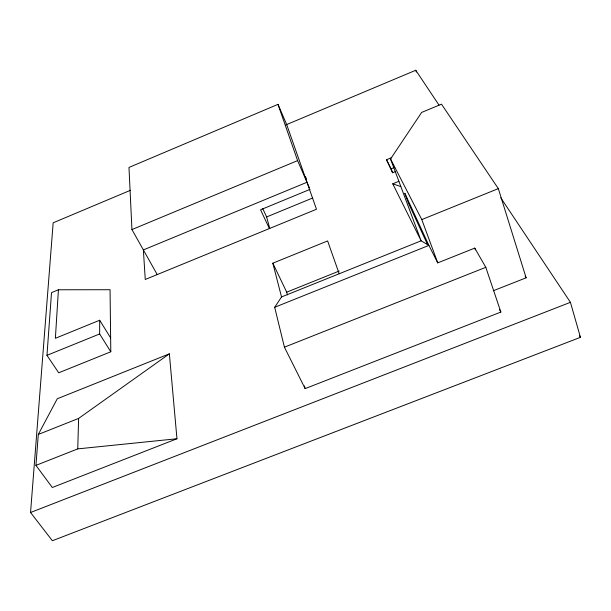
<?xml version="1.0" encoding="UTF-8"?>
<svg xmlns="http://www.w3.org/2000/svg" width="611" height="611" viewBox="0 0 611 611"><rect width="100%" height="100%" fill="white"/><g stroke="black" fill="none" stroke-linecap="round" stroke-linejoin="round"><path stroke-width="0.92" d="M110.797 351.776L99.646 333.957L99.685 320.24L55.372 338.303L58.419 289.767L110.056 289.729L110.797 351.776L58.709 372.802L46.963 355.35L51.515 292.623L58.419 289.767M35.942 465.368L77.757 448.879L78.62 418.413L169.362 353.838L176.961 438.751L52.317 487.502L35.942 465.368L38.294 434.452L57.266 398.769L169.362 353.838M500.753 197.773L570.43 302.323L580.45 337.325L52.363 540.735L30.55 512.492L53.165 222.801L130.426 190.304M274.683 307.295L281.526 296.954L421.124 240.818L428.899 245.408L437.736 262.875L474.762 248.104L485.806 267.32L500.867 312.061L305.133 388.619L284.421 347.178L274.683 307.295L428.899 245.408L404.795 193.236L408.675 203.639L427.57 244.629M398.907 181.291L392.751 183.812L421.124 240.818L390.544 158.982L421.643 112.432L441.509 104.168L498.332 188.623L526.124 277.822L493.276 290.752M306.982 182.269L143.371 249.922L145.258 279.479L316.475 209.252L286.681 124.568L277.99 104.359L128.974 167.437L131.945 229.568L157.218 274.583M285.826 124.927L415.763 70.265L438.988 105.107M131.945 229.568L297.61 160.609L277.99 104.359M310.052 189.357L260.553 209.779L269.398 228.575M395.233 171.668L392.59 172.753L386.511 159.754L391.72 157.607M269.734 228.506L266.64 216.943L312.733 197.972M386.511 159.754L391.116 168.819L394.645 167.368M281.526 296.954L272.827 263.188L327.626 240.933L339.181 273.766M46.963 355.35L99.646 333.957M390.544 158.982L421.796 219.578L498.332 188.623M287.445 294.892L286.719 292.165L339.197 271.047M38.294 434.452L78.62 418.413M284.421 347.178L485.806 267.32M30.55 512.492L570.43 302.323M77.757 448.879L176.961 438.751M392.751 183.812L400.785 186.592M579.411 335.729L580.45 337.325M525.124 276.21L526.124 277.822M99.685 320.24L110.629 337.898M499.47 309.571L500.867 312.061M272.827 263.188L286.719 292.165M262.692 208.504L266.64 216.943M297.61 160.609L309.372 187.783M391.116 168.819L392.59 172.753M421.796 219.578L437.736 262.875M305.561 176.648L306.462 179.191M474.762 248.104L475.373 249.899M415.763 70.265L416.358 72.029M304.423 385.869L305.133 388.619"/></g></svg>
